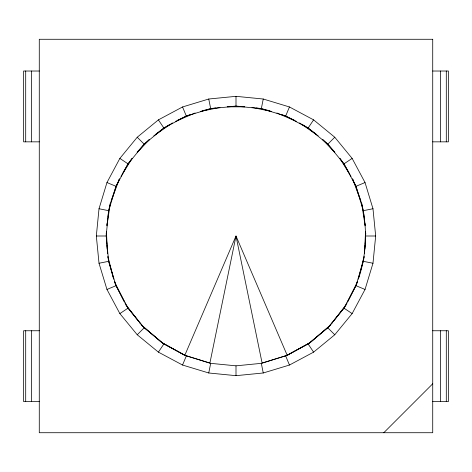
<?xml version="1.0" encoding="UTF-8"?>
<svg xmlns="http://www.w3.org/2000/svg" width="472" height="472" viewBox="0 0 472 472"><rect width="100%" height="100%" fill="white"/><g stroke="black" fill="none" stroke-linecap="round" stroke-linejoin="round"><path stroke-width="0.71" d="M106.772 244.012L106.235 233.079M365.558 231.61L364.449 253.476L364.614 252.018M364.838 249.11L365.116 245.464M365.228 244.012L365.765 233.079M96.329 236L99.014 208.754L106.961 182.552L119.864 158.403L137.234 137.234L158.403 119.864L182.552 106.961L208.754 99.014L236 96.329L263.246 99.014L289.448 106.961L313.597 119.864L334.766 137.234L352.136 158.403L365.039 182.552L372.986 208.754L375.671 236L372.986 263.246L365.039 289.448L352.136 313.597L334.766 334.766L313.597 352.136L289.448 365.039L263.246 372.986L236 375.671L208.754 372.986L182.552 365.039L158.403 352.136L137.234 334.766L119.864 313.597L106.961 289.448L99.014 263.246L96.329 236L106.165 236L108.66 261.329L113.646 278.976M106.165 236L108.66 210.671L110.306 203.456L106.884 225.817M358.354 278.976C366.756 254.774 367.523 228.324 361.694 203.456L365.116 225.817M106.867 225.097L107.138 222.931M107.404 220.766L107.675 218.607M107.852 217.161L108.66 210.671L116.047 186.316L118.024 181.944M347.87 301.401L355.953 285.684L363.34 261.329L364.089 257.081M208.754 372.986L210.671 363.34L184.8 355.316L161.831 342.566L141.895 325.45L125.817 304.676L128.048 308.133L138.768 321.544M294.569 120.336L285.684 116.047L261.329 108.66L263.246 99.014M358.301 278.976L364.154 256.367M111.227 200.712L116.047 186.316L128.048 163.867L131.706 158.787M110.56 202.771L119.434 178.823L118.584 180.693M333.232 321.544L343.952 308.133L355.953 285.684L357.499 281.749L347.793 301.401M182.552 365.039L186.316 355.953L163.867 343.952L144.19 327.81L128.048 308.133L116.047 285.684L114.501 281.749L124.207 301.401M316.051 134.054L308.133 128.048L285.684 116.047L289.448 106.961M141.895 325.45L161.831 342.566L184.8 355.316L236 236L287.2 355.316L261.329 363.34L236 365.835L210.671 363.34M346.507 304.021L347.15 302.711M123.021 172.593L128.048 163.867L144.19 144.19L149.358 139.399M120.98 176.345L132.172 158.385M289.448 365.039L285.684 355.953L308.133 343.952L327.81 327.81L343.952 308.133L346.183 304.676L330.105 325.45L310.169 342.566L287.2 355.316L262.113 363.104L236 236L209.887 363.104L184.8 355.316M158.403 352.136L163.867 343.952M334.89 152.238L327.81 144.19L308.133 128.048L313.597 119.864M331.444 323.774L332.341 322.659M137.11 152.238L144.19 144.19L163.867 128.048L169.342 124.702M137.352 152.297L149.417 139.6M137.234 334.766L144.19 327.81M348.979 172.593L343.952 163.867L327.81 144.19L334.766 137.234M383.789 432.724L432.724 383.789M330.105 325.45L310.169 342.566L287.2 355.316M155.949 134.054L163.867 128.048L186.316 116.047L190.369 114.572M153.825 135.818L172.392 122.897M119.864 313.597L128.048 308.133M360.773 200.712L355.953 186.316L343.952 163.867L352.136 158.403M177.431 120.336L186.316 116.047L210.671 108.66L215.692 107.905M175.672 121.328L195.119 112.979M106.961 289.448L116.047 285.684L108.66 261.329L107.911 257.081M364.148 217.161L363.34 210.671L355.953 186.316L365.039 182.552M202.122 110.843L210.671 108.66L236 106.165L238.92 106.312M200.706 111.386L220.005 107.415M99.014 263.246L108.66 261.329M363.34 210.671L372.986 208.754M227.97 106.572L230.891 106.424M233.079 106.312L236 106.165L261.329 108.66L269.878 110.843M39.335 71.024L23.6 71.024L23.6 141.842L39.335 141.842M432.665 71.024L448.4 71.024L448.4 141.842L432.665 141.842M227.244 106.831L244.756 106.831M365.835 236L375.671 236M39.335 330.754L23.6 330.754L23.6 401.578L39.335 401.578M432.665 330.754L448.4 330.754L448.4 401.578L432.665 401.578M241.109 106.424L244.03 106.572M256.308 107.905L261.329 108.66M99.014 208.754L108.66 210.671M363.34 261.329L372.986 263.246M251.995 107.415L271.294 111.386M281.631 114.572L285.684 116.047M106.961 182.552L116.047 186.316M355.953 285.684L365.039 289.448M276.881 112.979L296.327 121.328M302.658 124.702L308.133 128.048M119.864 158.403L128.048 163.867M343.952 308.133L352.136 313.597M299.608 122.897L318.175 135.818M322.642 139.399L327.81 144.19M137.234 137.234L144.19 144.19M327.81 327.81L334.766 334.766M322.582 139.6L334.648 152.297M139.659 322.659L140.556 323.774M340.294 158.787L343.952 163.867M158.403 119.864L163.867 128.048M308.133 343.952L313.597 352.136M339.828 158.385L351.021 176.345M116.047 285.684L124.13 301.401M124.85 302.711L125.493 304.021M353.416 180.693L352.566 178.823L361.44 202.771M353.976 181.944L355.953 186.316M182.552 106.961L186.316 116.047M107.846 256.367L113.699 278.976M208.754 99.014L210.671 108.66M261.329 363.34L263.246 372.986M364.325 218.607L364.596 220.766M364.862 222.931L365.133 225.097M106.884 245.464L107.162 249.11M107.386 252.018L107.492 253.476L106.442 231.61M446.3 71.024L446.3 141.842M446.3 330.754L446.3 401.578M440.565 71.024L440.565 141.842M440.565 330.754L440.565 401.578M236 96.329L236 106.165M236 365.835L236 375.671M31.435 71.024L31.435 141.842M31.435 330.754L31.435 401.578M25.7 71.024L25.7 141.842M25.7 330.754L25.7 401.578M432.724 39.276L39.276 39.276L39.276 432.724L432.724 432.724L432.724 39.276"/></g></svg>
